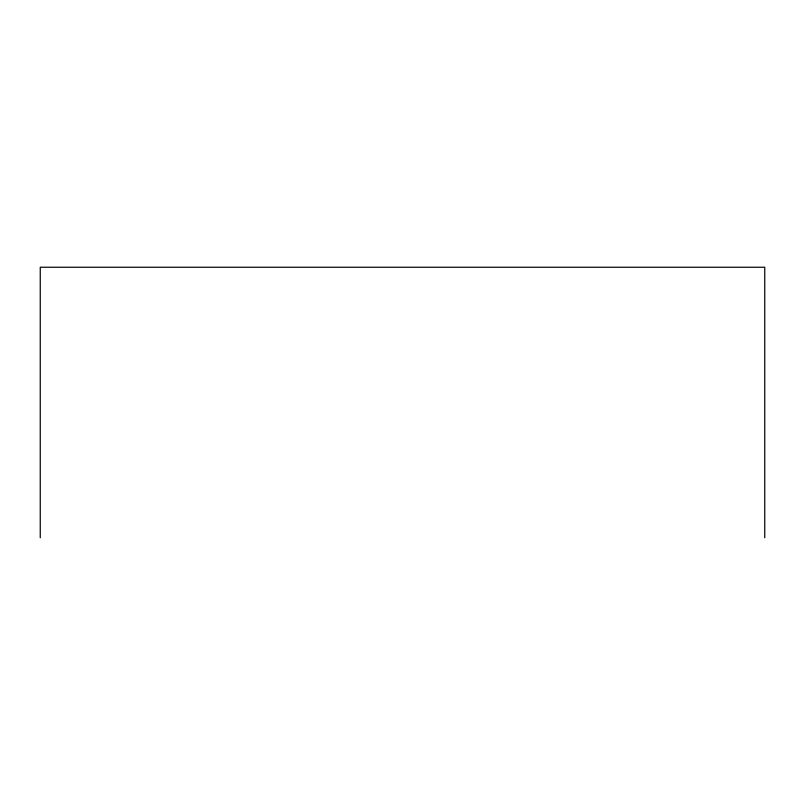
<?xml version="1.0" encoding="UTF-8"?>
<svg xmlns="http://www.w3.org/2000/svg" width="805" height="805" viewBox="0 0 805 805"><rect width="100%" height="100%" fill="white"/><g stroke="black" fill="none" stroke-linecap="round" stroke-linejoin="round"><path stroke-width="1.21" d="M764.75 537.76L764.75 267.24L40.25 267.24L40.25 537.76"/></g></svg>
